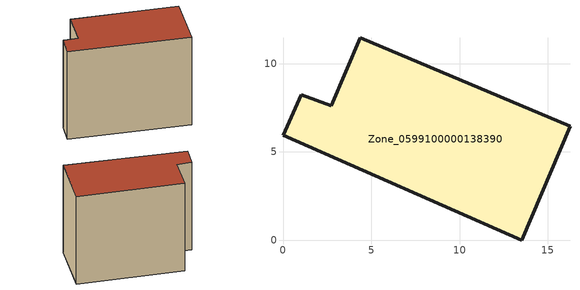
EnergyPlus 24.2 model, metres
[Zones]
Zone_0599100000138390
 floor ground (C_G): 13.5,0 0,5.94 1.04,8.24 2.72,7.6 4.37,11.46 16.25,6.45 z0
 wall outside (C_F): 2.72,7.6 1.04,8.24 0,5.94 13.5,0 16.25,6.45 4.37,11.46 2.72,7.6 z0:11.96
 roof outside (C_R): 16.25,6.45 4.37,11.46 2.72,7.6 1.04,8.24 0,5.94 13.5,0 z11.96
[BUILDING]
Pand.0599100000138390: North Axis=0; Terrain=City; Loads Convergence Tolerance Value=0.04; Temperature Convergence Tolerance Value=0.4; Solar Distribution=FullExterior; Maximum Number of Warmup Days=25; Minimum Number of Warmup Days=1
[Site:Location]
Rotterdam.The.Hague.AP_ZH_NLD Design_Conditions: Latitude=51.96; Longitude=4.45; Time Zone=1; Elevation=-4.5
[SITE:GROUNDTEMPERATURE:BUILDINGSURFACE]
18, 18, 18, 18, 18, 18, 18, 18, 18, 18, 18, 18
[MATERIAL] Thermal Absorptance=0.9; Solar Absorptance=0.7; Visible Absorptance=0.7
Name | Roughness | Thickness | Conductivity | Density | Specific Heat
G.TI.1946 | MediumSmooth | 0.15 | 1 | 540 | 1210
F.TI.1946 | Rough | 0.3 | 0.857143 | 1920 | 840
R.TI.1946 | MediumRough | 0.2 | 0.1 | 1500 | 1000
[CONSTRUCTION]
C_G: G.TI.1946
C_F: F.TI.1946
C_R: R.TI.1946
[ZONE]
Zone_0599100000138390: Type=1; Multiplier=1; Ceiling Height=Autocalculate; Volume=Autocalculate; Floor Area=autocalculate; Part of Total Floor Area=Yes
[ZONEINFILTRATION:DESIGNFLOWRATE]
Infil_Zone_0599100000138390: Zone or ZoneList or Space or SpaceList=Zone_0599100000138390; Schedule=AlwaysOn; Design Flow Rate Calculation Method=Flow/Area; Flow Rate per Floor Area=0.003; Constant Term Coefficient=1; Temperature Term Coefficient=0; Velocity Term Coefficient=0; Velocity Squared Term Coefficient=0
[HVACTEMPLATE:ZONE:IDEALLOADSAIRSYSTEM]
Zone_0599100000138390: Maximum Heating Supply Air Temperature=50; Minimum Cooling Supply Air Temperature=13; Maximum Heating Supply Air Humidity Ratio=0.0156; Minimum Cooling Supply Air Humidity Ratio=0.0077; Heating Limit=NoLimit; Cooling Limit=NoLimit; Dehumidification Control Type=ConstantSensibleHeatRatio; Cooling Sensible Heat Ratio=0.7; Dehumidification Setpoint=60; Humidification Control Type=None; Humidification Setpoint=30; Outdoor Air Method=None; Outdoor Air Flow Rate per Person=0.00944; Outdoor Air Flow Rate per Zone Floor Area=0; Outdoor Air Flow Rate per Zone=0; Demand Controlled Ventilation Type=None; Outdoor Air Economizer Type=NoEconomizer; Heat Recovery Type=None; Sensible Heat Recovery Effectiveness=0.7; Latent Heat Recovery Effectiveness=0.65
[ZONECONTROL:THERMOSTAT]
ThermostatControl_Zone_0599100000138390: Zone or ZoneList=Zone_0599100000138390; Control Type Schedule=DualSetpointControlType; Control 1=Thermostat_Zone_0599100000138390; Temperature Difference Between Cutout And Setpoint=0
[THERMOSTATSETPOINT:DUALSETPOINT]
Thermostat_Zone_0599100000138390: Heating Setpoint Temperature Schedule=HeatingSetpoint_Zone_0599100000138390; Cooling Setpoint Temperature Schedule=CoolingSetpoint_Zone_0599100000138390
[SCHEDULE:COMPACT]
HeatingSetpoint_Zone_0599100000138390: Through: 12/31, For: AllDays, Until: 24:00, 21
CoolingSetpoint_Zone_0599100000138390: Through: 12/31, For: AllDays, Until: 24:00, 24
DualSetpointControlType: Through: 12/31, For: AllDays, Until: 24:00, 4
AlwaysOn: Through: 12/31, For: AllDays, Until: 24:00, 1
